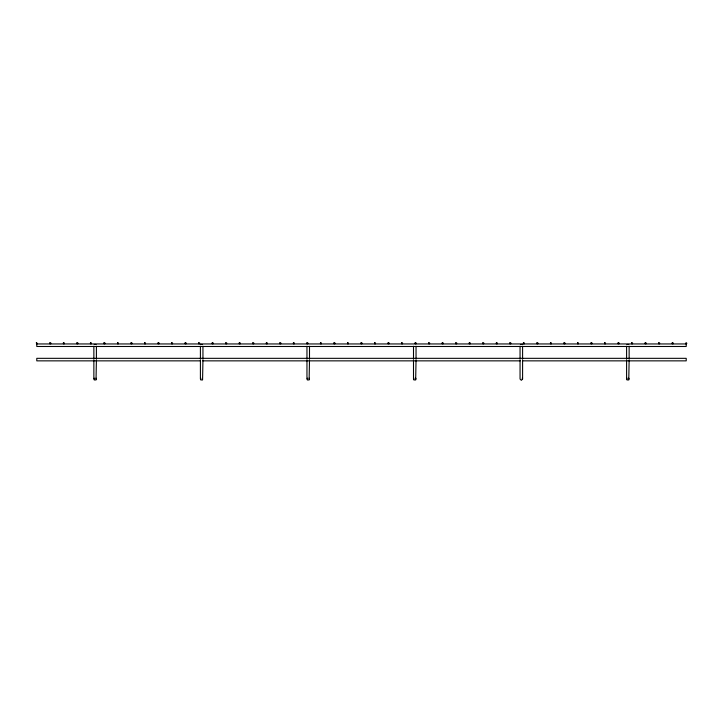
<?xml version="1.0" encoding="UTF-8"?>
<svg xmlns="http://www.w3.org/2000/svg" width="723" height="723" viewBox="0 0 723 723"><rect width="100%" height="100%" fill="white"/><g stroke="black" fill="none" stroke-linecap="round" stroke-linejoin="round"><path stroke-width="1.08" d="M96.403 360.108L96.032 379.946L94.234 379.946L94.234 378.138M202.946 360.108L202.576 379.946L200.786 379.946L200.786 378.138M309.498 360.108L309.128 379.946L307.329 379.946L307.329 378.138M416.041 360.108L415.671 379.946L413.872 379.946L413.872 378.138M522.593 360.108L522.593 379.042L521.319 380.316L520.054 379.042L520.054 360.108M629.137 360.108L628.766 379.946L626.968 379.946L626.968 378.138M94.234 344.473L96.032 344.473M200.786 344.473L202.576 344.473M520.424 344.473L522.214 344.473M626.968 344.473L628.766 344.473M200.551 360.858L36.783 360.858L36.783 358.328L686.217 358.328L686.217 360.858L522.449 360.858M202.811 360.858L520.189 360.858M628.766 378.138L629.137 379.042M522.214 378.138L522.593 379.042M415.671 378.138L416.041 379.042M309.128 378.138L309.498 379.042M96.032 378.138L96.403 379.042M629.137 346.281L629.137 359.042M626.597 346.281L626.597 359.042M626.597 360.108L626.597 379.042M522.593 346.281L522.593 359.042M520.054 346.281L520.054 359.042M416.041 346.281L416.041 359.042M413.502 346.281L413.502 359.042M413.502 360.108L413.502 379.042M309.498 346.281L309.498 359.042M306.959 346.281L306.959 359.042M306.959 360.108L306.959 379.042M202.946 346.281L202.946 359.042M200.407 346.281L200.407 359.042M200.407 360.108L200.407 379.042M96.403 346.281L96.403 359.042M93.863 346.281L93.863 359.042M93.863 360.108L93.863 379.042M36.34 342.865L36.783 343.949L686.217 343.949L686.85 343.317L686.217 342.684L685.585 343.317L686.217 343.949L686.217 346.489L36.783 346.489L36.783 343.949L37.415 343.317L36.34 342.865M49.869 342.865L49.869 343.759L50.764 343.759L50.764 342.865L49.869 342.865M63.398 342.865L63.398 343.759L64.293 343.759L64.293 342.865L63.398 342.865M76.927 342.865L76.927 343.759L77.822 343.759L77.822 342.865L76.927 342.865M90.456 342.865L90.456 343.759L91.351 343.759L91.351 342.865L90.456 342.865M103.985 342.865L103.985 343.759L104.88 343.759L104.88 342.865L103.985 342.865M117.515 342.865L117.515 343.759L118.409 343.759L118.409 342.865L117.515 342.865M131.044 342.865L131.044 343.759L131.938 343.759L131.938 342.865L131.044 342.865M144.573 342.865L144.573 343.759L145.468 343.759L145.468 342.865L144.573 342.865M158.102 342.865L158.102 343.759L158.997 343.759L158.997 342.865L158.102 342.865M171.631 342.865L171.631 343.759L172.535 343.759L172.535 342.865L171.631 342.865M185.16 342.865L185.16 343.759L186.064 343.759L186.064 342.865L185.16 342.865M198.689 342.865L198.689 343.759L199.593 343.759L199.593 342.865L198.689 342.865M212.228 342.865L212.228 343.759L213.122 343.759L213.122 342.865L212.228 342.865M225.757 342.865L225.757 343.759L226.651 343.759L226.651 342.865L225.757 342.865M239.286 342.865L239.286 343.759L240.181 343.759L240.181 342.865L239.286 342.865M252.815 342.865L252.815 343.759L253.71 343.759L253.71 342.865L252.815 342.865M266.344 342.865L266.344 343.759L267.239 343.759L267.239 342.865L266.344 342.865M279.873 342.865L279.873 343.759L280.768 343.759L280.768 342.865L279.873 342.865M293.402 342.865L293.402 343.759L294.297 343.759L294.297 342.865L293.402 342.865M306.932 342.865L306.932 343.759L307.826 343.759L307.826 342.865L306.932 342.865M320.461 342.865L320.461 343.759L321.355 343.759L321.355 342.865L320.461 342.865M333.99 342.865L333.99 343.759L334.885 343.759L334.885 342.865L333.99 342.865M347.519 342.865L347.519 343.759L348.423 343.759L348.423 342.865L347.519 342.865M361.048 342.865L361.048 343.759L361.952 343.759L361.952 342.865L361.048 342.865M374.577 342.865L374.577 343.759L375.481 343.759L375.481 342.865L374.577 342.865M388.115 342.865L388.115 343.759L389.01 343.759L389.01 342.865L388.115 342.865M401.645 342.865L401.645 343.759L402.539 343.759L402.539 342.865L401.645 342.865M415.174 342.865L415.174 343.759L416.068 343.759L416.068 342.865L415.174 342.865M428.703 342.865L428.703 343.759L429.598 343.759L429.598 342.865L428.703 342.865M442.232 342.865L442.232 343.759L443.127 343.759L443.127 342.865L442.232 342.865M455.761 342.865L455.761 343.759L456.656 343.759L456.656 342.865L455.761 342.865M469.29 342.865L469.29 343.759L470.185 343.759L470.185 342.865L469.29 342.865M482.819 342.865L482.819 343.759L483.714 343.759L483.714 342.865L482.819 342.865M496.349 342.865L496.349 343.759L497.243 343.759L497.243 342.865L496.349 342.865M509.878 342.865L509.878 343.759L510.772 343.759L510.772 342.865L509.878 342.865M523.407 342.865L523.407 343.759L524.311 343.759L524.311 342.865L523.407 342.865M536.936 342.865L536.936 343.759L537.84 343.759L537.84 342.865L536.936 342.865M550.465 342.865L550.465 343.759L551.369 343.759L551.369 342.865L550.465 342.865M564.003 342.865L564.003 343.759L564.898 343.759L564.898 342.865L564.003 342.865M577.532 342.865L577.532 343.759L578.427 343.759L578.427 342.865L577.532 342.865M591.062 342.865L591.062 343.759L591.956 343.759L591.956 342.865L591.062 342.865M604.591 342.865L604.591 343.759L605.485 343.759L605.485 342.865L604.591 342.865M618.12 342.865L618.12 343.759L619.015 343.759L619.015 342.865L618.12 342.865M631.649 342.865L631.649 343.759L632.544 343.759L632.544 342.865L631.649 342.865M645.178 342.865L645.178 343.759L646.073 343.759L646.073 342.865L645.178 342.865M658.707 342.865L658.707 343.759L659.602 343.759L659.602 342.865L658.707 342.865M672.236 342.865L672.236 343.759L673.131 343.759L673.131 342.865L672.236 342.865"/></g></svg>
